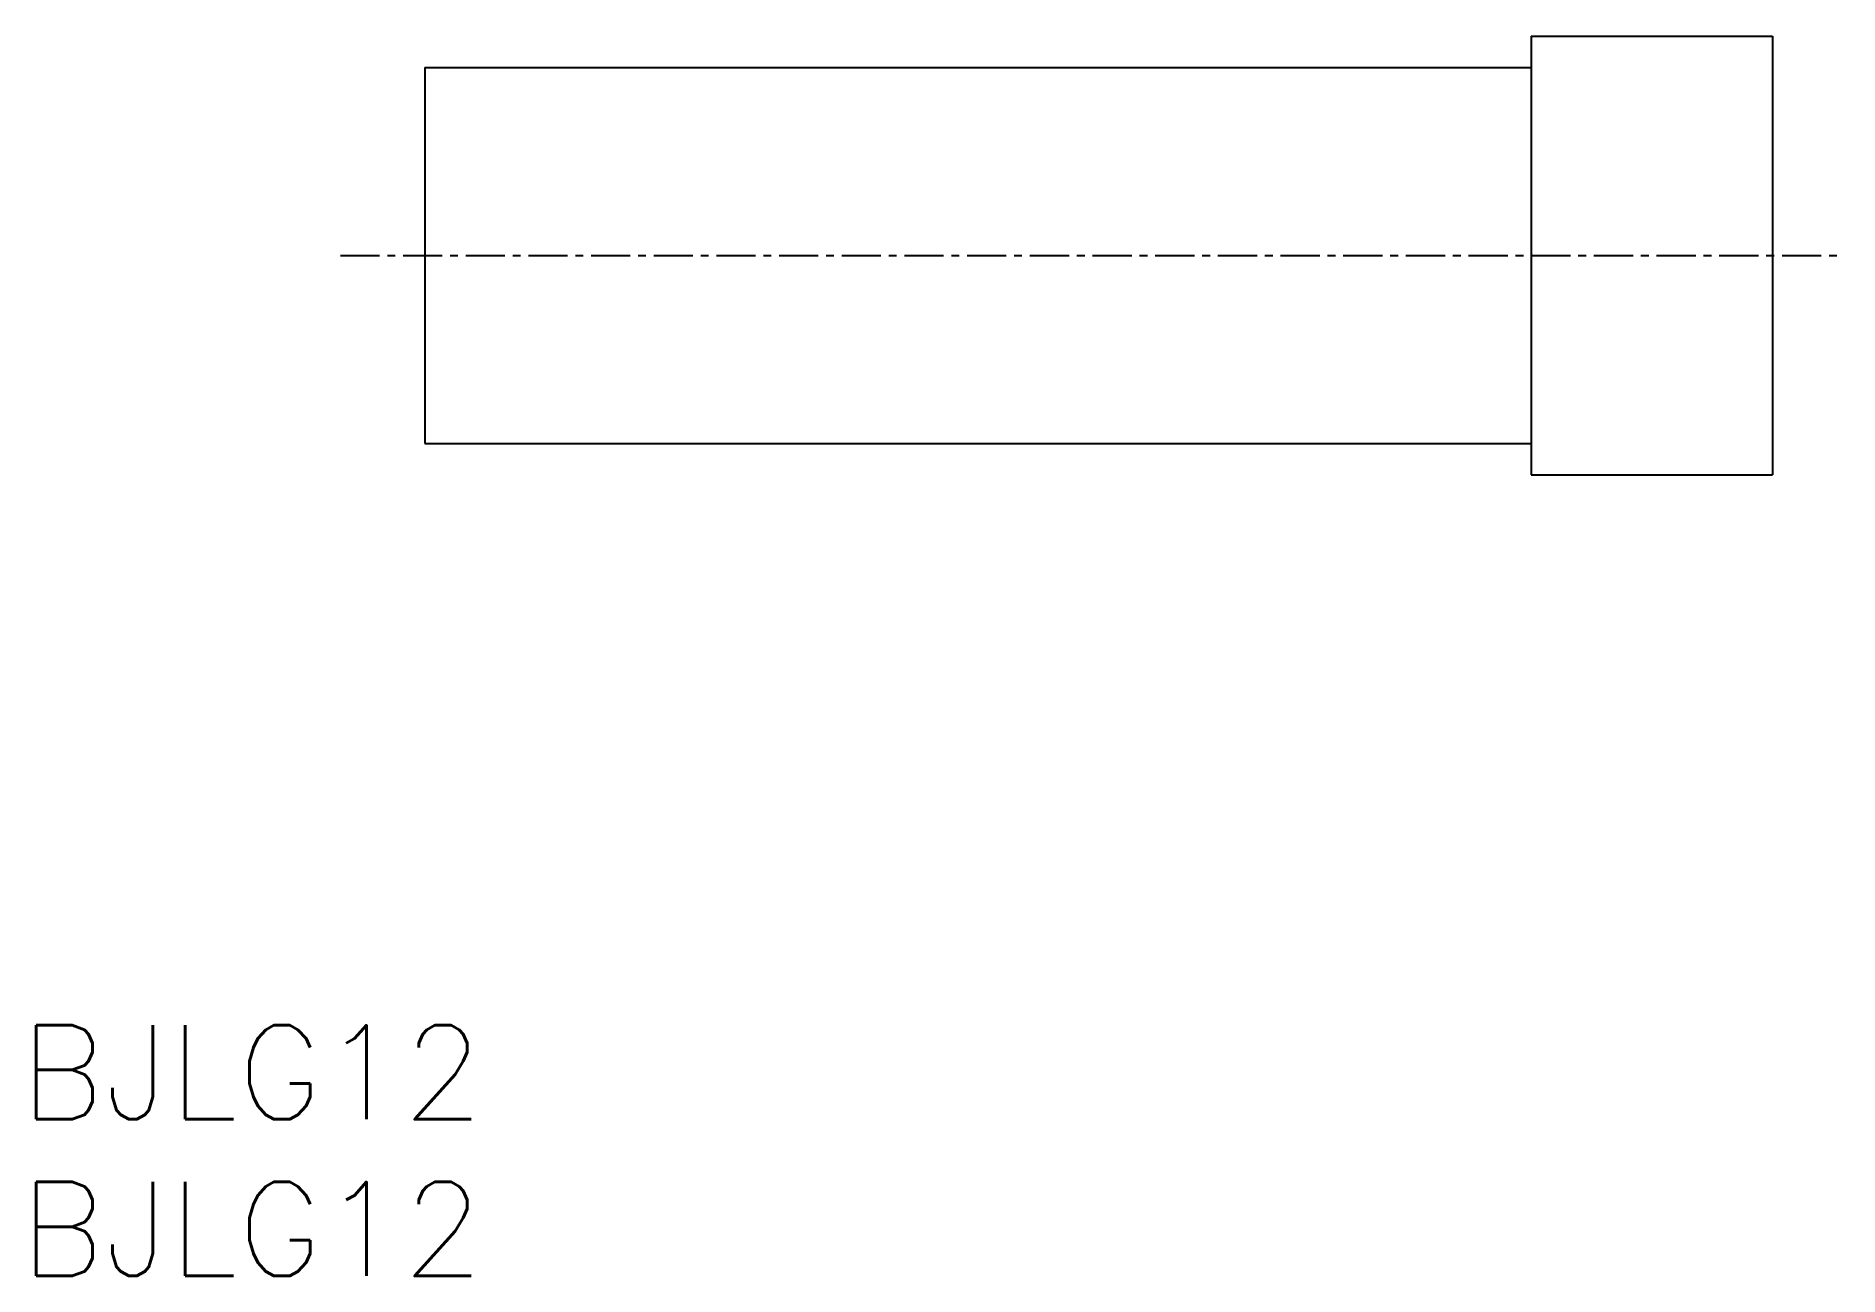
# Model space of a CAD drawing. Extents: x 0.5 to 58, y 0 to 39.6.
import ezdxf

# ---------------------------------------------------------------- set-up
doc = ezdxf.new("R2010")
doc.units = 0
doc.linetypes.add('CENTER', pattern=[2, 1.25, -0.25, 0.25, -0.25])
doc.layers.get('0').update_dxf_attribs({"linetype": 'CONTINUOUS'})
doc.layers.add('CENTER', color=1, linetype='CENTER')
doc.styles.get("Standard").update_dxf_attribs({"font": 'txt.shx'})

# ---------------------------------------------------------------- blocks, each defined once
blk = doc.blocks.new('*U4')
at = {"color": 7, "linetype": 'CONTINUOUS'}
blk.add_text('BJLG12', height=3, dxfattribs=at).set_placement((0, 0))
blk = doc.blocks.new('*U5')
at = {"color": 7, "linetype": 'CONTINUOUS'}
blk.add_text('BJLG12', height=3, dxfattribs=at).set_placement((0, 5))

msp = doc.modelspace()

# ---------------------------------------------------------------- linework, layer by layer
at = {"color": 7, "linetype": 'CONTINUOUS'}
for p, q in [((48.215, 39.563), (55.915, 39.563)), ((48.215, 39.563), (48.215, 25.563)), ((55.915, 39.563), (55.915, 25.563)), ((12.915, 38.563), (48.215, 38.563)), ((12.915, 38.563), (12.915, 26.563)), ((12.915, 26.563), (48.215, 26.563)), ((48.215, 25.563), (55.915, 25.563))]:
    msp.add_line(p, q, dxfattribs=at)
at = {"layer": 'CENTER', "color": 1, "linetype": 'CENTER'}
msp.add_line((10.223, 32.563), (58.04, 32.563), dxfattribs=at)

# ---------------------------------------------------------------- block references
at = {"color": 7, "linetype": 'CONTINUOUS'}
for name in ['*U5', '*U4']:
    msp.add_blockref(name, (0, 0), dxfattribs=at)

doc.saveas('drawing.dxf')
